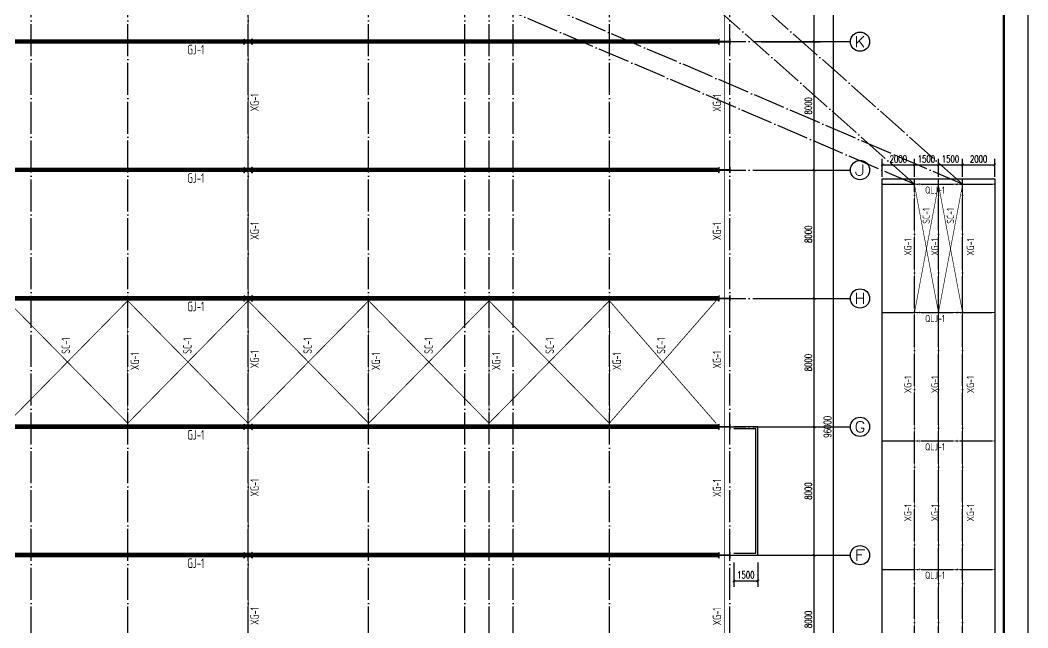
# Model space of a CAD drawing. Extents: x 14475413 to 15955882, y -732572 to -282951.
# Drawn here: x 15218887 to 15281631, y -540958 to -503090 of the extents above; entities that cross this region are included whole.
import ezdxf
from ezdxf.enums import TextEntityAlignment as Align

# ---------------------------------------------------------------- set-up
doc = ezdxf.new("R2010")
doc.units = 0
doc.header["$LTSCALE"] = 1000
doc.header["$MEASUREMENT"] = 0
doc.linetypes.add('DOTE', pattern=[2.42, 2, -0.2, 0.02, -0.2])
for name, color, linetype in [('3T_WOOD', 21, 'Continuous'), ('AXIS', 3, 'Continuous'), ('AXIS_TEXT', 7, 'Continuous'), ('DOTE', 1, 'DOTE'), ('PUB_DIM', 3, 'Continuous'), ('PUB_TEXT', 7, 'Continuous'), ('TK', 4, 'Continuous'), ('中粗', 4, 'Continuous'), ('楼板负筋钢筋', 1, 'Continuous')]:
    doc.layers.add(name, color=color, linetype=linetype)
doc.layers.add('Pkpm_柱子', color=3, linetype='Continuous', lineweight=35)
doc.styles.add('_TCH_AXIS', font='COMPLEX', dxfattribs={"bigfont": 'GBCBIG'})
doc.styles.add('_TCH_DIM_T3', font='SIMPLEX', dxfattribs={"width": 0.705882, "bigfont": 'GBCBIG'})
doc.styles.add('COMPLEX', font='COMPLEX')
doc.styles.add('TSSD_Dimension', font='Tssdeng.shx', dxfattribs={"width": 0.7, "bigfont": 'hztxt.shx'})
doc.styles.add('TSSD_REIN', font='tssdeng.shx', dxfattribs={"width": 0.7, "bigfont": 'tssdchn.shx'})
doc.dimstyles.new('_TCH_ARCH&&150', dxfattribs={"dimtxt": 446.25, "dimasz": 150, "dimexe": 375, "dimexo": 450, "dimgap": 150, "dimtad": 1, "dimdec": 0, "dimzin": 0, "dimdsep": 46, "dimtxsty": '_TCH_DIM_T3', "dimblk": 'ARCHTICK', "dimcen": 0.09, "dimclrt": 7, "dimazin": 2, "dimtfac": 1, "dimtdec": 0, "dimtix": 1, "dimtmove": 2, "dimatfit": 3, "dimfxl": 0, "dimtolj": 1, "dimtzin": 0, "dimarcsym": 0})

# ---------------------------------------------------------------- blocks, each defined once
blk = doc.blocks.new('GeYuanFrame_06426440', base_point=(20.09, 4.53))
at = {"layer": 'TK'}
blk.add_lwpolyline([(20.09, 4.53), (20.09, 598.53), (1071.09, 598.53), (1071.09, 4.53)], close=True, dxfattribs=at)
at = {"layer": 'TK', "const_width": 1}
blk.add_lwpolyline([(45.09, 588.53), (1061.09, 588.53), (1061.09, 14.53), (45.09, 14.53)], close=True, dxfattribs=at)
blk = doc.blocks.new('2Q32Q321321321')
at = {"color": 35, "linetype": 'ByBlock', "ltscale": 3}
for p, q in [((15282933, -921496), (15224333, -921496)), ((15282933, -921576), (15224333, -921576)), ((15282933, -921616), (15224333, -921616)), ((15282933, -921696), (15224333, -921696))]:
    blk.add_line(p, q, dxfattribs=at)
blk = doc.blocks.new('44444434')
at = {"const_width": 10}
for points in [[(1381971, -513610), (1382071, -513610)], [(1382021, -513610), (1382021, -513810)], [(1381971, -513810), (1382071, -513810)]]:
    blk.add_lwpolyline(points, dxfattribs=at)
blk = doc.blocks.new('_ArchTick')
at = {"color": 0, "linetype": 'ByBlock', "const_width": 0.4}
blk.add_lwpolyline([(-0.5, -0.5), (0.5, 0.5)], dxfattribs=at)
blk = doc.blocks.new('*D1729')
at = {"layer": 'Defpoints', "color": 0}
for p in [(14845963, -264220), (14847463, -264220), (14847463, -265820)]:
    blk.add_point(p, dxfattribs=at)
at = {"layer": 'PUB_DIM', "color": 0, "lineweight": -2}
for p, q in [((14845963, -264670), (14845963, -266195)), ((14847463, -264670), (14847463, -266195)), ((14845963, -265820), (14847463, -265820))]:
    blk.add_line(p, q, dxfattribs=at)
at = {"layer": 'PUB_DIM', "color": 0, "lineweight": -2, "xscale": 150, "yscale": 150, "zscale": 150, "rotation": 180}
blk.add_blockref('_ArchTick', (14845963, -265820), dxfattribs=at)
at = {"layer": 'PUB_DIM', "color": 0, "lineweight": -2, "xscale": 150, "yscale": 150, "zscale": 150}
blk.add_blockref('_ArchTick', (14847463, -265820), dxfattribs=at)
at = {"layer": 'PUB_DIM', "color": 7, "insert": (14846713, -265447), "char_height": 446.2, "attachment_point": 5, "style": '_TCH_DIM_T3'}
blk.add_mtext('\\A1;1500', dxfattribs=at)
blk = doc.blocks.new('Q23Q3Q321Q321')
at = {"layer": 'Pkpm_柱子'}
for points in [[(15232831, -504267), (15232843, -504267), (15232843, -504427), (15233319, -504427), (15233319, -504267), (15233331, -504267), (15233331, -504597), (15233319, -504597), (15233319, -504437), (15232843, -504437), (15232843, -504597), (15232831, -504597)], [(15262381, -504267), (15262393, -504267), (15262393, -504427), (15263069, -504427), (15263069, -504267), (15263081, -504267), (15263081, -504597), (15263069, -504597), (15263069, -504437), (15262393, -504437), (15262393, -504597), (15262381, -504597)], [(15232831, -512267), (15232843, -512267), (15232843, -512427), (15233319, -512427), (15233319, -512267), (15233331, -512267), (15233331, -512597), (15233319, -512597), (15233319, -512437), (15232843, -512437), (15232843, -512597), (15232831, -512597)], [(15262381, -512267), (15262393, -512267), (15262393, -512427), (15263069, -512427), (15263069, -512267), (15263081, -512267), (15263081, -512597), (15263069, -512597), (15263069, -512437), (15262393, -512437), (15262393, -512597), (15262381, -512597)], [(15232831, -520267), (15232843, -520267), (15232843, -520427), (15233319, -520427), (15233319, -520267), (15233331, -520267), (15233331, -520597), (15233319, -520597), (15233319, -520437), (15232843, -520437), (15232843, -520597), (15232831, -520597)], [(15262381, -520267), (15262393, -520267), (15262393, -520427), (15263069, -520427), (15263069, -520267), (15263081, -520267), (15263081, -520597), (15263069, -520597), (15263069, -520437), (15262393, -520437), (15262393, -520597), (15262381, -520597)], [(15232831, -528267), (15232843, -528267), (15232843, -528427), (15233319, -528427), (15233319, -528267), (15233331, -528267), (15233331, -528597), (15233319, -528597), (15233319, -528437), (15232843, -528437), (15232843, -528597), (15232831, -528597)], [(15262381, -528267), (15262393, -528267), (15262393, -528427), (15263069, -528427), (15263069, -528267), (15263081, -528267), (15263081, -528597), (15263069, -528597), (15263069, -528437), (15262393, -528437), (15262393, -528597), (15262381, -528597)], [(15232831, -536267), (15232843, -536267), (15232843, -536427), (15233319, -536427), (15233319, -536267), (15233331, -536267), (15233331, -536597), (15233319, -536597), (15233319, -536437), (15232843, -536437), (15232843, -536597), (15232831, -536597)], [(15262381, -536267), (15262393, -536267), (15262393, -536427), (15263069, -536427), (15263069, -536267), (15263081, -536267), (15263081, -536597), (15263069, -536597), (15263069, -536437), (15262393, -536437), (15262393, -536597), (15262381, -536597)]]:
    blk.add_hatch(color=256, dxfattribs=at).paths.add_polyline_path(points)
for points in [[(15232831, -504267), (15232843, -504267), (15232843, -504427), (15233319, -504427), (15233319, -504267), (15233331, -504267), (15233331, -504597), (15233319, -504597), (15233319, -504437), (15232843, -504437), (15232843, -504597), (15232831, -504597)], [(15262381, -504267), (15262393, -504267), (15262393, -504427), (15263069, -504427), (15263069, -504267), (15263081, -504267), (15263081, -504597), (15263069, -504597), (15263069, -504437), (15262393, -504437), (15262393, -504597), (15262381, -504597)], [(15232831, -512267), (15232843, -512267), (15232843, -512427), (15233319, -512427), (15233319, -512267), (15233331, -512267), (15233331, -512597), (15233319, -512597), (15233319, -512437), (15232843, -512437), (15232843, -512597), (15232831, -512597)], [(15262381, -512267), (15262393, -512267), (15262393, -512427), (15263069, -512427), (15263069, -512267), (15263081, -512267), (15263081, -512597), (15263069, -512597), (15263069, -512437), (15262393, -512437), (15262393, -512597), (15262381, -512597)], [(15232831, -520267), (15232843, -520267), (15232843, -520427), (15233319, -520427), (15233319, -520267), (15233331, -520267), (15233331, -520597), (15233319, -520597), (15233319, -520437), (15232843, -520437), (15232843, -520597), (15232831, -520597)], [(15262381, -520267), (15262393, -520267), (15262393, -520427), (15263069, -520427), (15263069, -520267), (15263081, -520267), (15263081, -520597), (15263069, -520597), (15263069, -520437), (15262393, -520437), (15262393, -520597), (15262381, -520597)], [(15232831, -528267), (15232843, -528267), (15232843, -528427), (15233319, -528427), (15233319, -528267), (15233331, -528267), (15233331, -528597), (15233319, -528597), (15233319, -528437), (15232843, -528437), (15232843, -528597), (15232831, -528597)], [(15262381, -528267), (15262393, -528267), (15262393, -528427), (15263069, -528427), (15263069, -528267), (15263081, -528267), (15263081, -528597), (15263069, -528597), (15263069, -528437), (15262393, -528437), (15262393, -528597), (15262381, -528597)], [(15232831, -536267), (15232843, -536267), (15232843, -536427), (15233319, -536427), (15233319, -536267), (15233331, -536267), (15233331, -536597), (15233319, -536597), (15233319, -536437), (15232843, -536437), (15232843, -536597), (15232831, -536597)], [(15262381, -536267), (15262393, -536267), (15262393, -536427), (15263069, -536427), (15263069, -536267), (15263081, -536267), (15263081, -536597), (15263069, -536597), (15263069, -536437), (15262393, -536437), (15262393, -536597), (15262381, -536597)]]:
    blk.add_lwpolyline(points, close=True, dxfattribs=at)
blk = doc.blocks.new('_AXISO')
blk.add_circle((0, 0), 0.5)
at = {"layer": 'AXIS_TEXT', "style": 'COMPLEX', "width": 1.041667}
blk.add_attdef('A', text='', height=0.56, dxfattribs=at).set_placement((-0.25, -0.28), (0.25, -0.28), align=Align.FIT)
blk = doc.blocks.new('*D979')
at = {"layer": 'AXIS', "color": 0, "lineweight": -2}
for p, q in [((15265031, -480432), (15269906, -480432)), ((15269531, -576432), (15269531, -480432)), ((15265031, -576432), (15269906, -576432))]:
    blk.add_line(p, q, dxfattribs=at)
at = {"layer": 'Defpoints', "color": 0}
for p in [(15264581, -480432), (15269531, -480432), (15264581, -576432)]:
    blk.add_point(p, dxfattribs=at)
at = {"layer": 'AXIS', "color": 0, "lineweight": -2, "xscale": 150, "yscale": 150, "zscale": 150}
for p, rotation in [((15269531, -480432), 90), ((15269531, -576432), 270)]:
    blk.add_blockref('_ArchTick', p, dxfattribs=dict(at, rotation=rotation))
at = {"layer": 'AXIS', "color": 7, "insert": (15269158, -528432), "char_height": 446.2, "attachment_point": 5, "rotation": 90, "style": '_TCH_DIM_T3'}
blk.add_mtext('\\A1;96000', dxfattribs=at)
blk = doc.blocks.new('*D984')
at = {"layer": 'AXIS', "color": 0, "lineweight": -2}
for p, q in [((15265031, -536432), (15268706, -536432)), ((15268331, -544432), (15268331, -536432)), ((15265031, -544432), (15268706, -544432))]:
    blk.add_line(p, q, dxfattribs=at)
at = {"layer": 'Defpoints', "color": 0}
for p in [(15264581, -536432), (15268331, -536432), (15264581, -544432)]:
    blk.add_point(p, dxfattribs=at)
at = {"layer": 'AXIS', "color": 0, "lineweight": -2, "xscale": 150, "yscale": 150, "zscale": 150}
for p, rotation in [((15268331, -536432), 90), ((15268331, -544432), 270)]:
    blk.add_blockref('_ArchTick', p, dxfattribs=dict(at, rotation=rotation))
at = {"layer": 'AXIS', "color": 7, "insert": (15267958, -540432), "char_height": 446.2, "attachment_point": 5, "rotation": 90, "style": '_TCH_DIM_T3'}
blk.add_mtext('\\A1;8000', dxfattribs=at)
blk = doc.blocks.new('*D985')
at = {"layer": 'AXIS', "color": 0, "lineweight": -2}
for p, q in [((15265031, -528432), (15268706, -528432)), ((15268331, -536432), (15268331, -528432)), ((15265031, -536432), (15268706, -536432))]:
    blk.add_line(p, q, dxfattribs=at)
at = {"layer": 'Defpoints', "color": 0}
for p in [(15264581, -528432), (15268331, -528432), (15264581, -536432)]:
    blk.add_point(p, dxfattribs=at)
at = {"layer": 'AXIS', "color": 0, "lineweight": -2, "xscale": 150, "yscale": 150, "zscale": 150}
for p, rotation in [((15268331, -528432), 90), ((15268331, -536432), 270)]:
    blk.add_blockref('_ArchTick', p, dxfattribs=dict(at, rotation=rotation))
at = {"layer": 'AXIS', "color": 7, "insert": (15267958, -532432), "char_height": 446.2, "attachment_point": 5, "rotation": 90, "style": '_TCH_DIM_T3'}
blk.add_mtext('\\A1;8000', dxfattribs=at)
blk = doc.blocks.new('*D986')
at = {"layer": 'AXIS', "color": 0, "lineweight": -2}
for p, q in [((15265031, -520432), (15268706, -520432)), ((15268331, -528432), (15268331, -520432)), ((15265031, -528432), (15268706, -528432))]:
    blk.add_line(p, q, dxfattribs=at)
at = {"layer": 'Defpoints', "color": 0}
for p in [(15264581, -520432), (15268331, -520432), (15264581, -528432)]:
    blk.add_point(p, dxfattribs=at)
at = {"layer": 'AXIS', "color": 0, "lineweight": -2, "xscale": 150, "yscale": 150, "zscale": 150}
for p, rotation in [((15268331, -520432), 90), ((15268331, -528432), 270)]:
    blk.add_blockref('_ArchTick', p, dxfattribs=dict(at, rotation=rotation))
at = {"layer": 'AXIS', "color": 7, "insert": (15267958, -524432), "char_height": 446.2, "attachment_point": 5, "rotation": 90, "style": '_TCH_DIM_T3'}
blk.add_mtext('\\A1;8000', dxfattribs=at)
blk = doc.blocks.new('*D987')
at = {"layer": 'AXIS', "color": 0, "lineweight": -2}
for p, q in [((15265031, -512432), (15268706, -512432)), ((15268331, -520432), (15268331, -512432)), ((15265031, -520432), (15268706, -520432))]:
    blk.add_line(p, q, dxfattribs=at)
at = {"layer": 'Defpoints', "color": 0}
for p in [(15264581, -512432), (15268331, -512432), (15264581, -520432)]:
    blk.add_point(p, dxfattribs=at)
at = {"layer": 'AXIS', "color": 0, "lineweight": -2, "xscale": 150, "yscale": 150, "zscale": 150}
for p, rotation in [((15268331, -512432), 90), ((15268331, -520432), 270)]:
    blk.add_blockref('_ArchTick', p, dxfattribs=dict(at, rotation=rotation))
at = {"layer": 'AXIS', "color": 7, "insert": (15267958, -516432), "char_height": 446.2, "attachment_point": 5, "rotation": 90, "style": '_TCH_DIM_T3'}
blk.add_mtext('\\A1;8000', dxfattribs=at)
blk = doc.blocks.new('*D988')
at = {"layer": 'AXIS', "color": 0, "lineweight": -2}
for p, q in [((15265031, -504432), (15268706, -504432)), ((15268331, -512432), (15268331, -504432)), ((15265031, -512432), (15268706, -512432))]:
    blk.add_line(p, q, dxfattribs=at)
at = {"layer": 'Defpoints', "color": 0}
for p in [(15264581, -504432), (15268331, -504432), (15264581, -512432)]:
    blk.add_point(p, dxfattribs=at)
at = {"layer": 'AXIS', "color": 0, "lineweight": -2, "xscale": 150, "yscale": 150, "zscale": 150}
for p, rotation in [((15268331, -504432), 90), ((15268331, -512432), 270)]:
    blk.add_blockref('_ArchTick', p, dxfattribs=dict(at, rotation=rotation))
at = {"layer": 'AXIS', "color": 7, "insert": (15267958, -508432), "char_height": 446.2, "attachment_point": 5, "rotation": 90, "style": '_TCH_DIM_T3'}
blk.add_mtext('\\A1;8000', dxfattribs=at)
blk = doc.blocks.new('*D989')
at = {"layer": 'AXIS', "color": 0, "lineweight": -2}
for p, q in [((15265031, -496432), (15268706, -496432)), ((15268331, -504432), (15268331, -496432)), ((15265031, -504432), (15268706, -504432))]:
    blk.add_line(p, q, dxfattribs=at)
at = {"layer": 'Defpoints', "color": 0}
for p in [(15264581, -496432), (15268331, -496432), (15264581, -504432)]:
    blk.add_point(p, dxfattribs=at)
at = {"layer": 'AXIS', "color": 0, "lineweight": -2, "xscale": 150, "yscale": 150, "zscale": 150}
for p, rotation in [((15268331, -496432), 90), ((15268331, -504432), 270)]:
    blk.add_blockref('_ArchTick', p, dxfattribs=dict(at, rotation=rotation))
at = {"layer": 'AXIS', "color": 7, "insert": (15267958, -500432), "char_height": 446.2, "attachment_point": 5, "rotation": 90, "style": '_TCH_DIM_T3'}
blk.add_mtext('\\A1;8000', dxfattribs=at)
blk = doc.blocks.new('*D1018')
at = {"layer": 'Defpoints', "color": 0}
for p in [(15274566, -512112), (15272566, -513312), (15274566, -513312)]:
    blk.add_point(p, dxfattribs=at)
at = {"layer": 'PUB_DIM', "color": 0, "lineweight": -2}
for p, q in [((15272566, -512862), (15272566, -511737)), ((15274566, -512862), (15274566, -511737)), ((15272566, -512112), (15274566, -512112))]:
    blk.add_line(p, q, dxfattribs=at)
at = {"layer": 'PUB_DIM', "color": 0, "lineweight": -2, "xscale": 150, "yscale": 150, "zscale": 150, "rotation": 180}
blk.add_blockref('_ArchTick', (15272566, -512112), dxfattribs=at)
at = {"layer": 'PUB_DIM', "color": 0, "lineweight": -2, "xscale": 150, "yscale": 150, "zscale": 150}
blk.add_blockref('_ArchTick', (15274566, -512112), dxfattribs=at)
at = {"layer": 'PUB_DIM', "color": 7, "insert": (15273566, -511738), "char_height": 446.2, "attachment_point": 5, "style": '_TCH_DIM_T3'}
blk.add_mtext('\\A1;2000', dxfattribs=at)
blk = doc.blocks.new('*D1019')
at = {"layer": 'Defpoints', "color": 0}
for p in [(15276066, -512112), (15274566, -513312), (15276066, -513312)]:
    blk.add_point(p, dxfattribs=at)
at = {"layer": 'PUB_DIM', "color": 0, "lineweight": -2}
for p, q in [((15274566, -512862), (15274566, -511737)), ((15276066, -512862), (15276066, -511737)), ((15274566, -512112), (15276066, -512112))]:
    blk.add_line(p, q, dxfattribs=at)
at = {"layer": 'PUB_DIM', "color": 0, "lineweight": -2, "xscale": 150, "yscale": 150, "zscale": 150, "rotation": 180}
blk.add_blockref('_ArchTick', (15274566, -512112), dxfattribs=at)
at = {"layer": 'PUB_DIM', "color": 0, "lineweight": -2, "xscale": 150, "yscale": 150, "zscale": 150}
blk.add_blockref('_ArchTick', (15276066, -512112), dxfattribs=at)
at = {"layer": 'PUB_DIM', "color": 7, "insert": (15275316, -511738), "char_height": 446.2, "attachment_point": 5, "style": '_TCH_DIM_T3'}
blk.add_mtext('\\A1;1500', dxfattribs=at)
blk = doc.blocks.new('*D1020')
at = {"layer": 'Defpoints', "color": 0}
for p in [(15277566, -512112), (15276066, -513312), (15277566, -513312)]:
    blk.add_point(p, dxfattribs=at)
at = {"layer": 'PUB_DIM', "color": 0, "lineweight": -2}
for p, q in [((15276066, -512862), (15276066, -511737)), ((15277566, -512862), (15277566, -511737)), ((15276066, -512112), (15277566, -512112))]:
    blk.add_line(p, q, dxfattribs=at)
at = {"layer": 'PUB_DIM', "color": 0, "lineweight": -2, "xscale": 150, "yscale": 150, "zscale": 150, "rotation": 180}
blk.add_blockref('_ArchTick', (15276066, -512112), dxfattribs=at)
at = {"layer": 'PUB_DIM', "color": 0, "lineweight": -2, "xscale": 150, "yscale": 150, "zscale": 150}
blk.add_blockref('_ArchTick', (15277566, -512112), dxfattribs=at)
at = {"layer": 'PUB_DIM', "color": 7, "insert": (15276816, -511738), "char_height": 446.2, "attachment_point": 5, "style": '_TCH_DIM_T3'}
blk.add_mtext('\\A1;1500', dxfattribs=at)
blk = doc.blocks.new('*D1021')
at = {"layer": 'Defpoints', "color": 0}
for p in [(15279566, -512112), (15277566, -513312), (15279566, -513312)]:
    blk.add_point(p, dxfattribs=at)
at = {"layer": 'PUB_DIM', "color": 0, "lineweight": -2}
for p, q in [((15277566, -512862), (15277566, -511737)), ((15279566, -512862), (15279566, -511737)), ((15277566, -512112), (15279566, -512112))]:
    blk.add_line(p, q, dxfattribs=at)
at = {"layer": 'PUB_DIM', "color": 0, "lineweight": -2, "xscale": 150, "yscale": 150, "zscale": 150, "rotation": 180}
blk.add_blockref('_ArchTick', (15277566, -512112), dxfattribs=at)
at = {"layer": 'PUB_DIM', "color": 0, "lineweight": -2, "xscale": 150, "yscale": 150, "zscale": 150}
blk.add_blockref('_ArchTick', (15279566, -512112), dxfattribs=at)
at = {"layer": 'PUB_DIM', "color": 7, "insert": (15278566, -511738), "char_height": 446.2, "attachment_point": 5, "style": '_TCH_DIM_T3'}
blk.add_mtext('\\A1;2000', dxfattribs=at)
blk = doc.blocks.new('3QW2QW32132131')
at = {"ltscale": 0.5}
for points in [[(14845962.6, -264220.3), (14847462.6, -264220.3), (14847462.6, -256220.3), (14845962.6, -256220.3)], [(14845962.6, -264100.3), (14847342.6, -264100.3), (14847342.6, -256340.3), (14845962.6, -256340.3)]]:
    blk.add_lwpolyline(points, dxfattribs=at)
at = {"layer": 'PUB_DIM'}
dim = blk.add_aligned_dim(p1=(14845962.6, -264220.3), p2=(14847462.6, -264220.3), distance=-1600, text='1500', dimstyle='_TCH_ARCH&&150', dxfattribs=at)
dim.commit()
dim.dimension.update_dxf_attribs({"geometry": '*D1729', "text_midpoint": (14846712.6, -265447.2)})

msp = doc.modelspace()

# ---------------------------------------------------------------- linework, layer by layer
at = {"color": 4, "const_width": 50}
for points in [[(15233081.2, -480591.6), (15233081.2, -576366.6)], [(15262731.2, -480616.6), (15262731.2, -576271.6)], [(15274566, -593386.6), (15274566, -513311.6)], [(15276066, -593386.6), (15276066, -513311.6)], [(15277566, -593386.6), (15277566, -513311.6)], [(15225581.2, -520573.6), (15225581.2, -528313.6)], [(15240581.2, -520573.6), (15240581.2, -528313.6)], [(15248081.2, -520573.6), (15248081.2, -528313.6)], [(15255581.2, -520573.6), (15255581.2, -528313.6)]]:
    msp.add_lwpolyline(points, dxfattribs=at)
msp.add_lwpolyline([(15272566, -512981.6), (15279566, -512981.6), (15279566, -593641.6), (15272566, -593641.6)], close=True)
at = {"layer": 'AXIS'}
for p, q in [((15264581.2, -504431.6), (15270581.2, -504431.6)), ((15264581.2, -512431.6), (15270581.2, -512431.6)), ((15264581.2, -520431.6), (15270581.2, -520431.6)), ((15264581.2, -528431.6), (15270581.2, -528431.6)), ((15264581.2, -536431.6), (15270581.2, -536431.6))]:
    msp.add_line(p, q, dxfattribs=at)
at = {"layer": 'DOTE'}
for p, q in [((15219581.2, -577931.6), (15219581.2, -478931.6)), ((15225581.2, -577931.6), (15225581.2, -478931.6)), ((15233081.2, -577931.6), (15233081.2, -478931.6)), ((15240581.2, -577931.6), (15240581.2, -478931.6)), ((15246581.2, -577931.6), (15246581.2, -478931.6)), ((15248081.2, -577931.6), (15248081.2, -478931.6)), ((15249581.2, -577931.6), (15249581.2, -478931.6)), ((15255581.2, -577931.6), (15255581.2, -478931.6)), ((15263081.2, -577931.6), (15263081.2, -478931.6)), ((15274566, -513311.6), (15216581.2, -488431.6)), ((15277566, -513311.6), (15219581.2, -488431.6)), ((15274566, -513311.6), (15246581.2, -488431.6)), ((15277566, -513311.6), (15249581.2, -488431.6)), ((15201581.2, -504431.6), (15264581.2, -504431.6)), ((15201581.2, -512431.6), (15264581.2, -512431.6)), ((15274566, -593641.6), (15274566, -512981.6)), ((15276066, -593641.6), (15276066, -512981.6)), ((15277566, -593641.6), (15277566, -512981.6)), ((15272566, -513311.6), (15279566, -513311.6)), ((15272566, -513311.6), (15279566, -513311.6)), ((15272566, -513311.6), (15279566, -513311.6)), ((15272566, -513311.6), (15279566, -513311.6)), ((15272566, -513311.6), (15279566, -513311.6)), ((15201581.2, -520431.6), (15264581.2, -520431.6)), ((15272566, -521311.6), (15279566, -521311.6)), ((15272566, -521311.6), (15279566, -521311.6)), ((15272566, -521311.6), (15279566, -521311.6)), ((15272566, -521311.6), (15279566, -521311.6)), ((15201581.2, -528431.6), (15264581.2, -528431.6)), ((15272566, -529311.6), (15279566, -529311.6)), ((15272566, -529311.6), (15279566, -529311.6)), ((15272566, -529311.6), (15279566, -529311.6)), ((15272566, -529311.6), (15279566, -529311.6)), ((15201581.2, -536431.6), (15264581.2, -536431.6)), ((15272566, -537311.6), (15279566, -537311.6)), ((15272566, -537311.6), (15279566, -537311.6)), ((15272566, -537311.6), (15279566, -537311.6)), ((15272566, -537311.6), (15279566, -537311.6)), ((15272566, -537311.6), (15279566, -537311.6))]:
    msp.add_line(p, q, dxfattribs=at)
at = {"layer": '中粗', "color": 6}
for points, const_width in [([(15274566, -521344.9), (15276066, -513344.9), (15277566, -521311.6)], 40), ([(15274566, -513311.6), (15276066, -521311.6), (15277566, -513344.9)], 40), ([(15203893.9, -528208.6), (15210576.2, -520573.6), (15218081.2, -528208.6), (15225586.2, -520573.6), (15233081.2, -528208.6), (15240586.2, -520573.6), (15248081.2, -528208.6), (15255576.2, -520573.6), (15262220.6, -528208.6)], 50), ([(15203893.9, -520573.6), (15210576.2, -528208.6), (15218081.2, -520573.6), (15225586.2, -528208.6), (15233081.2, -520573.6), (15240586.2, -528208.6), (15248081.2, -520573.6), (15255576.2, -528208.6), (15262220.6, -520573.6)], 50)]:
    msp.add_lwpolyline(points, dxfattribs=dict(at, const_width=const_width))
at = {"layer": '楼板负筋钢筋', "color": 6, "linetype": 'DOTE', "const_width": 52.5}
for points in [[(15279566, -513311.6), (15272566, -513311.6)], [(15279566, -521311.6), (15272566, -521311.6)], [(15279566, -529311.6), (15272566, -529311.6)], [(15279566, -537311.6), (15272566, -537311.6)]]:
    msp.add_lwpolyline(points, dxfattribs=at)

# ---------------------------------------------------------------- block references
at = {"xscale": 150, "yscale": 150, "zscale": 150, "rotation": 270}
msp.add_blockref('GeYuanFrame_06426440', (15192531.2, -466825.4), dxfattribs=at)
for name, p in [('3QW2QW32132131', (417358.6, -272211.3)), ('Q23Q3Q321Q321', (0, 0))]:
    msp.add_blockref(name, p)
at = {"color": 6, "xscale": 1.5, "yscale": 1.5, "zscale": 1.5, "rotation": 270}
for p in [(16045281.3, 1559719.3), (16047981.3, 1559719.3), (16045281.3, 1551719.3), (16047981.3, 1551719.3), (16045281.3, 1543719.3), (16047981.3, 1543719.3), (16045281.3, 1535719.3), (16047981.3, 1535719.3)]:
    msp.add_blockref('44444434', p, dxfattribs=at)
at = {"layer": '3T_WOOD'}
for p in [(-20551.5, 417164.2), (-20551.5, 409164.2), (-20551.5, 409164.2), (-20551.5, 401164.2), (-20551.5, 393164.2), (-20551.5, 385164.2)]:
    msp.add_blockref('2Q32Q321321321', p, dxfattribs=at)
at = {"layer": 'AXIS'}
ref = msp.add_blockref('_AXISO', (15271181.2, -504431.6), dxfattribs=dict(at, xscale=1200, yscale=1200, zscale=1200))
ref.add_attrib('A', 'K', dxfattribs={"layer": 'AXIS_TEXT', "ltscale": 0.5, "height": 678.8, "style": '_TCH_AXIS', "width": 1.105263}).set_placement((15270841.8, -504771), (15271520.6, -504771), align=Align.FIT)
ref = msp.add_blockref('_AXISO', (15271181.2, -512431.6), dxfattribs=dict(at, xscale=1200, yscale=1200, zscale=1200))
ref.add_attrib('A', 'J', dxfattribs={"layer": 'AXIS_TEXT', "ltscale": 0.5, "height": 678.8, "style": '_TCH_AXIS', "width": 1.909091}).set_placement((15270841.8, -512771), (15271520.6, -512771), align=Align.FIT)
ref = msp.add_blockref('_AXISO', (15271181.2, -520431.6), dxfattribs=dict(at, xscale=1200, yscale=1200, zscale=1200))
ref.add_attrib('A', 'H', dxfattribs={"layer": 'AXIS_TEXT', "ltscale": 0.5, "height": 678.8, "style": '_TCH_AXIS', "width": 1.05}).set_placement((15270841.8, -520771), (15271520.6, -520771), align=Align.FIT)
ref = msp.add_blockref('_AXISO', (15271181.2, -528431.6), dxfattribs=dict(at, xscale=1200, yscale=1200, zscale=1200))
ref.add_attrib('A', 'G', dxfattribs={"layer": 'AXIS_TEXT', "ltscale": 0.5, "height": 678.8, "style": '_TCH_AXIS', "width": 1.166667}).set_placement((15270841.8, -528771), (15271520.6, -528771), align=Align.FIT)
ref = msp.add_blockref('_AXISO', (15271181.2, -536431.6), dxfattribs=dict(at, xscale=1200, yscale=1200, zscale=1200))
ref.add_attrib('A', 'F', dxfattribs={"layer": 'AXIS_TEXT', "ltscale": 0.5, "height": 678.8, "style": '_TCH_AXIS', "width": 1.3125}).set_placement((15270841.8, -536771), (15271520.6, -536771), align=Align.FIT)

# ---------------------------------------------------------------- texts
at = {"layer": 'PUB_TEXT', "width": 0.7}
for s, height, style, p in [('GJ-1', 600, 'TSSD_Dimension', (15229297, -505230.1)), ('GJ-1', 600, 'TSSD_Dimension', (15229297, -513230.1)), ('GJ-1', 600, 'TSSD_Dimension', (15229297, -513230.1)), ('QLJ-1', 450, 'TSSD_REIN', (15275233.2, -513902)), ('GJ-1', 600, 'TSSD_Dimension', (15229297, -521230.1)), ('QLJ-1', 450, 'TSSD_REIN', (15275233.2, -521902)), ('GJ-1', 600, 'TSSD_Dimension', (15229297, -529230.1)), ('QLJ-1', 450, 'TSSD_REIN', (15275233.2, -529902)), ('GJ-1', 600, 'TSSD_Dimension', (15229297, -537230.1)), ('QLJ-1', 450, 'TSSD_REIN', (15275233.2, -537902))]:
    msp.add_text(s, height=height, dxfattribs=dict(at, style=style)).set_placement(p)
at = {"layer": 'PUB_TEXT', "style": 'TSSD_Dimension', "width": 0.7}
for s, height, p in [('XG-1', 525, (15233746.2, -508772)), ('XG-1', 525, (15262536.5, -508797)), ('SC-1', 450, (15275527.7, -515774.6)), ('SC-1', 450, (15277035.4, -515774.6)), ('XG-1', 525, (15233746.2, -516772)), ('XG-1', 525, (15262536.5, -516797)), ('XG-1', 450, (15274386.9, -517763.2)), ('XG-1', 450, (15276066, -517763.2)), ('XG-1', 450, (15278280.4, -517763.2)), ('SC-1', 525, (15221989.8, -523880.3)), ('SC-1', 525, (15229562, -523880.3)), ('SC-1', 525, (15237045.8, -523880.3)), ('SC-1', 525, (15244581.7, -523880.3)), ('SC-1', 525, (15252122.5, -523880.3)), ('SC-1', 525, (15259055.1, -523880.3)), ('XG-1', 525, (15226292.4, -524891.4)), ('XG-1', 525, (15233746.2, -524772)), ('XG-1', 525, (15241292.4, -524891.4)), ('XG-1', 525, (15248792.4, -524891.4)), ('XG-1', 525, (15256292.4, -524891.4)), ('XG-1', 525, (15262536.5, -524797)), ('XG-1', 450, (15274386.9, -526331.7)), ('XG-1', 450, (15276066, -526331.7)), ('XG-1', 450, (15278280.4, -526331.7)), ('XG-1', 525, (15233746.2, -532772)), ('XG-1', 525, (15262536.5, -532797)), ('XG-1', 450, (15274386.9, -534323.9)), ('XG-1', 450, (15276066, -534323.9)), ('XG-1', 450, (15278280.4, -534323.9)), ('XG-1', 525, (15233746.2, -540772)), ('XG-1', 525, (15262536.5, -540797))]:
    msp.add_text(s, height=height, rotation=90, dxfattribs=at).set_placement(p)

# ---------------------------------------------------------------- dimensions: what is measured, and where the dimension line sits
at = {"layer": 'AXIS'}
for p1, p2, distance, text, picture, middle in [((15264581.2, -576431.6), (15264581.2, -480431.6), -4950, '96000', '*D979', (15269158.1, -528431.6)), ((15264581.2, -504431.6), (15264581.2, -496431.6), -3750, '8000', '*D989', (15267958.1, -500431.6)), ((15264581.2, -512431.6), (15264581.2, -504431.6), -3750, '8000', '*D988', (15267958.1, -508431.6)), ((15264581.2, -520431.6), (15264581.2, -512431.6), -3750, '8000', '*D987', (15267958.1, -516431.6)), ((15264581.2, -528431.6), (15264581.2, -520431.6), -3750, '8000', '*D986', (15267958.1, -524431.6)), ((15264581.2, -536431.6), (15264581.2, -528431.6), -3750, '8000', '*D985', (15267958.1, -532431.6)), ((15264581.2, -544431.6), (15264581.2, -536431.6), -3750, '8000', '*D984', (15267958.1, -540431.6))]:
    dim = msp.add_aligned_dim(p1=p1, p2=p2, distance=distance, text=text, dimstyle='_TCH_ARCH&&150', dxfattribs=at)
    dim.commit()
    dim.dimension.update_dxf_attribs({"geometry": picture, "text_midpoint": middle})
at = {"layer": 'PUB_DIM'}
for p1, p2, text, picture, middle in [((15272566, -513311.6), (15274566, -513311.6), '2000', '*D1018', (15273566, -511738.4)), ((15274566, -513311.6), (15276066, -513311.6), '1500', '*D1019', (15275316, -511738.4)), ((15276066, -513311.6), (15277566, -513311.6), '1500', '*D1020', (15276816, -511738.4)), ((15277566, -513311.6), (15279566, -513311.6), '2000', '*D1021', (15278566, -511738.4))]:
    dim = msp.add_aligned_dim(p1=p1, p2=p2, distance=1200, text=text, dimstyle='_TCH_ARCH&&150', dxfattribs=at)
    dim.commit()
    dim.dimension.update_dxf_attribs({"geometry": picture, "text_midpoint": middle})

doc.saveas('drawing.dxf')
